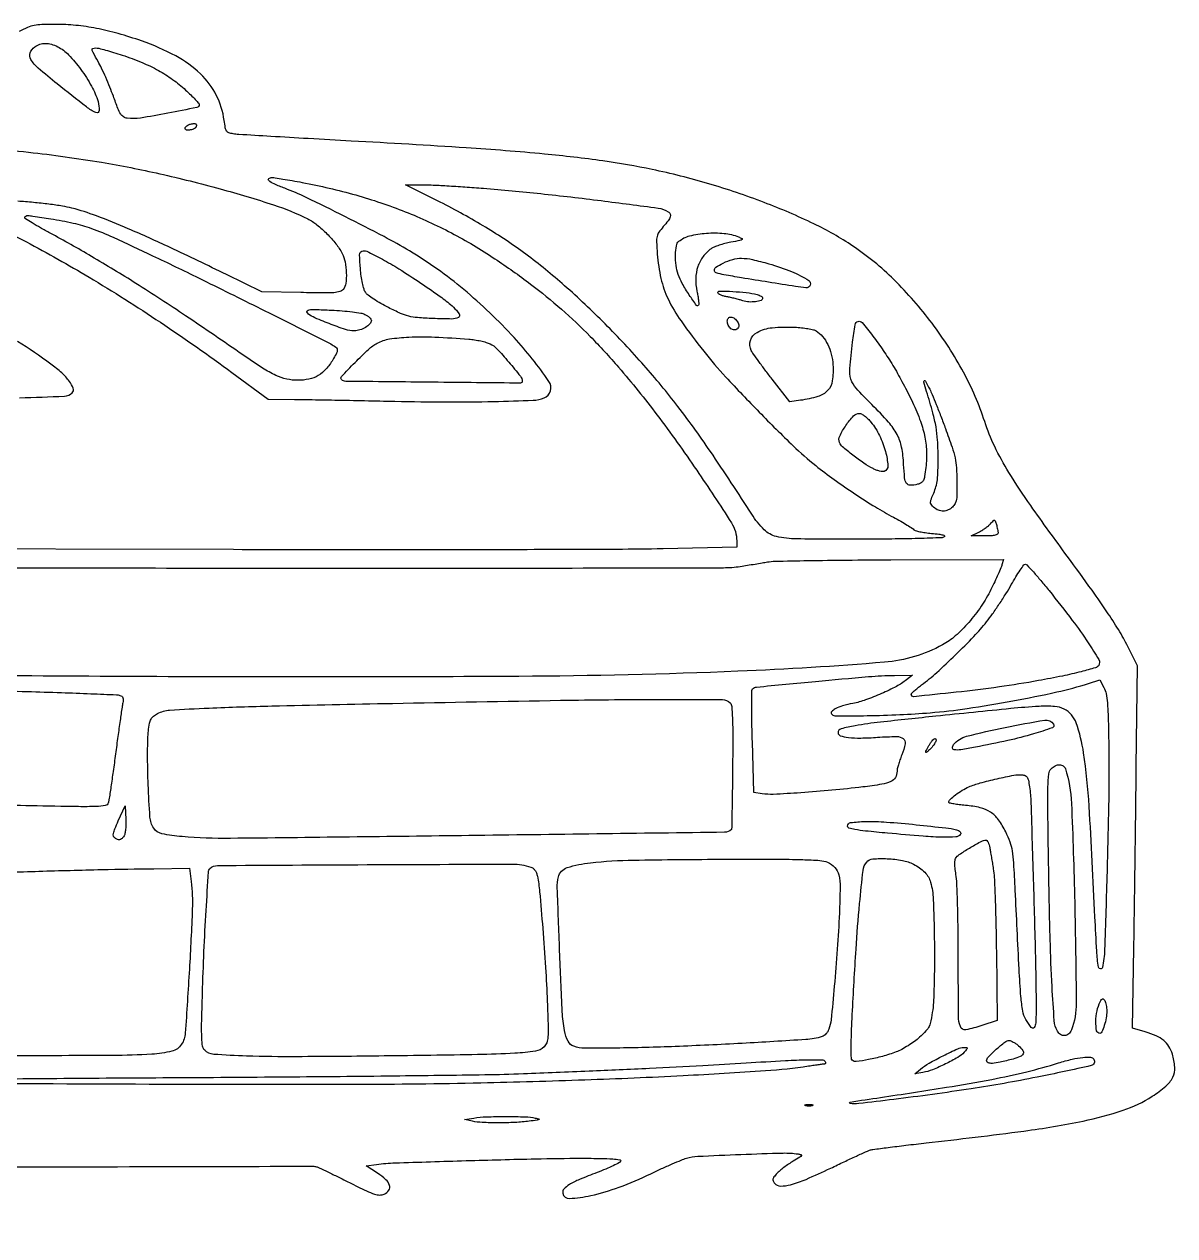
# Model space of a CAD drawing. Extents: x 127 to 1779, y 138 to 801.
# Drawn here: x 1291 to 1779, y 138 to 652 of the extents above; entities that cross this region are included whole.
import ezdxf

# ---------------------------------------------------------------- set-up
doc = ezdxf.new("R2010")
doc.units = 0
doc.header["$MEASUREMENT"] = 0

msp = doc.modelspace()

# ---------------------------------------------------------------- linework, layer by layer
at = {"color": 6}
for points in [[(1164.213369, 166.815854, -0.000214), (1259.704652, 167.216333, -0.000353), (1340.392009, 167.463239, -0.000017), (1413.220069, 167.632264, -0.076631), (1414.713369, 167.405542, -0.033779), (1415.89819, 166.944398, -0.001802), (1419.552659, 165.21364, -0.00282), (1423.883376, 163.11338, -0.00205), (1428.678661, 160.729851, 0.004), (1435.904517, 157.17326, 0.03232), (1439.329112, 155.786441, 0.076467), (1441.554559, 155.41011, 0.111055), (1443.496944, 155.816654, 0.135369), (1445.447493, 157.448369, 0.233695), (1445.748405, 159.495939, 0.13136), (1444.171614, 161.931991, 0.039116), (1440.632099, 164.66162), (1435.764197, 167.842093), (1440.132099, 168.407791, -0.023877), (1448.046426, 169.050656, -0.000872), (1478.192681, 170.00237, -0.001736), (1507.626612, 170.777885, -0.005717), (1527.051086, 171, -0.003194), (1535.515673, 170.945929, -0.014927), (1540.386192, 170.738185, -0.018658), (1543.380362, 170.408126, -0.466343), (1543.762219, 169.786658, -0.193598), (1543.235507, 169.166645, -0.008472), (1540.652726, 167.863848, -0.01332), (1537.457486, 166.42315, -0.009008), (1533.744659, 164.944764, 0.008893), (1526.342312, 161.999244, 0.036368), (1522.031158, 159.813666, 0.067556), (1519.716789, 157.954302, 0.241078), (1519.19715, 156.186869, 0.376288), (1522.067376, 153.941646, 0.04048), (1531.130182, 155.190092, 0.035089), (1543.104358, 158.736748, 0.022137), (1556.523867, 164.448048, -0.004344), (1561.127285, 166.603757, -0.004775), (1565.625045, 168.610807, -0.004464), (1569.499369, 170.254504, -0.023989), (1571.655784, 171.027858, -0.062231), (1576.455025, 171.861914, -0.002333), (1594.747177, 172.65083, -0.00299), (1612.685076, 173.233219, -0.043693), (1619, 172.848454, -0.043077), (1620.284725, 172.541832, -0.494779), (1620.430123, 172.119394, -0.107218), (1619.764708, 171.474499, -0.004519), (1616.939224, 169.7535, 0.015096), (1615.021872, 168.52931, 0.012097), (1613.031976, 167.100832, 0.012279), (1611.254979, 165.689046, 0.030181), (1610.04245, 164.545186, 0.019939), (1608.804278, 163.117175, 0.110631), (1608.361544, 162.210108, 0.169268), (1608.444163, 161.400095, 0.064018), (1609.061736, 160.425613, 0.221135), (1611.579442, 159.231682, 0.067616), (1615.865219, 159.781041, 0.036687), (1622.430384, 162.072814, 0.008968), (1632.863566, 166.821527, -0.001447), (1638.607822, 169.541077, -0.002029), (1643.754342, 171.933975, -0.0012), (1648.104461, 173.922513, -0.027277), (1649.385257, 174.42197, -0.046007), (1650.782418, 174.74223, -0.001168), (1657.212925, 175.589762, -0.002486), (1664.774684, 176.530214, -0.001693), (1673.385257, 177.528104, 0.00453), (1714.862305, 182.573634, 0.018349), (1739.966838, 186.800471, 0.030266), (1756.867498, 191.369082, 0.061219), (1769.280748, 197.316596, 0.033363), (1775.065842, 201.586165, 0.106095), (1777.984461, 205.37092, 0.126955), (1778.812374, 209.608478, 0.057935), (1777.821357, 215.201921, 0.0673), (1776.348174, 218.452699, 0.081693), (1774.137596, 220.95834, 0.068182), (1770.909097, 222.931994, 0.032421), (1766.320012, 224.595348), (1760.955193, 226.154943), (1761.472737, 260.327471, 0.000253), (1761.708893, 276.458981, 0.000124), (1761.994288, 297.01161, 0.000123), (1762.28037, 318.372667, 0.000178), (1762.521465, 337.222691), (1763.052649, 379.945382), (1759.387968, 387.222691, 0.018204), (1755.505285, 394.281026, 0.012437), (1750.610593, 402.016069, 0.008595), (1743.732099, 411.936786, 0.002785), (1733.22451, 426.378357, -0.004573), (1717.707613, 447.865803, -0.01658), (1708.426342, 461.935911, -0.025484), (1702.438257, 472.922836, -0.033709), (1698.205479, 483.5, 0.046245), (1689.206382, 504.451464, 0.036626), (1675.87116, 525.195109, 0.036724), (1659.701729, 543.706462, 0.047375), (1642.224998, 557.976468, 0.035862), (1625.711084, 567.395723, 0.020584), (1604.636702, 576.442853, 0.019485), (1581.12686, 584.374314, 0.019585), (1557.111004, 590.436192, 0.017644), (1536.258191, 594.075773, 0.010797), (1511.45368, 596.964011, 0.007472), (1478.294771, 599.601787, 0.002465), (1429.5, 602.508967, -0.000619), (1411.261939, 603.528014, -0.000935), (1395.388562, 604.464435, -0.000348), (1381.726089, 605.305635, -0.022829), (1379.375954, 605.560059, -0.04642), (1377.556998, 606.01728, -0.162092), (1376.614008, 606.74978, -0.101913), (1376.060835, 608.111523, -0.012796), (1375.560101, 611.271684, 0.085427), (1372.234252, 621.947753, 0.083256), (1365.510393, 631.005727, 0.069226), (1355.042758, 638.603775, 0.038322), (1340.552129, 644.954179, 0.015473), (1330.569481, 648.102236, 0.020838), (1321.350751, 650.288647, 0.022564), (1312.630376, 651.571632, 0.025244), (1304.151356, 652, 0.008148), (1298.242786, 651.903704, 0.040039), (1294.930536, 651.529067, 0.053016), (1292.162074, 650.676938, 0.021418), (1288.594199, 648.965066)], [(1258.040602, 600.793571, -0.010738), (1292.612775, 597.776363, -0.014779), (1323.5, 593.484004, -0.013331), (1348.279221, 588.60786, -0.011704), (1373.870647, 582.22659, -0.011671), (1396.552417, 575.430428, -0.03806), (1411.040146, 569.465986, -0.051681), (1414.933453, 566.97108, -0.028456), (1419.15238, 563.195035, -0.028355), (1422.959276, 558.916617, -0.046803), (1425.596348, 554.864359, -0.073084), (1426.869107, 551.237123, -0.04033), (1427.390358, 546.557975, -0.03957), (1427.174665, 542.139183, -0.141996), (1426.060136, 539.574721, -0.151079), (1424.620103, 538.63368, -0.050931), (1422.12368, 538.186736, -0.021865), (1417.710958, 538.046984, -0.002686), (1408.060136, 538.215258), (1391.5, 538.592986), (1376.5, 545.898775, 0.003411), (1352.622952, 557.327277, 0.008418), (1334.91117, 565.295471, 0.011237), (1321.340146, 570.770218, 0.026925), (1311, 574.049842, 0.023493), (1307.004084, 574.886188, 0.008365), (1301.229383, 575.715375, 0.008049), (1294.658017, 576.439742, 0.007809), (1288, 576.960607, -0.006791)], [(1275.424184, 566.03201, -0.059193), (1291.64487, 559.738147, -0.012402), (1318.231007, 544.755712, -0.012786), (1348.504025, 525.625847, -0.011515), (1378.853312, 504.316696), (1394.206625, 493), (1405.353312, 492.904123, -0.001981), (1411.580369, 492.825893, -0.000415), (1422.478786, 492.636746, -0.000435), (1435.122792, 492.395783, -0.000412), (1448, 492.128537, 0.004577), (1470.031692, 491.854855, 0.006261), (1489.871436, 492.038431, 0.003638), (1506.662835, 492.526356, 0.087253), (1511.25, 493.505949, 0.480745), (1513.357556, 500.566186, 0.033708), (1498.550507, 519.12018, 0.033667), (1477.187312, 539.528613, 0.038536), (1454.176008, 555.894216, 0.014555), (1443.406958, 561.947138, 0.004466), (1426.809667, 570.462116, 0.004003), (1410.296682, 578.583543, 0.022475), (1401.25, 582.452598, -0.01397), (1396.730575, 584.295202, -0.073627), (1394.470416, 585.718704, -0.493617), (1394.516893, 586.558156, -0.150734), (1395.949236, 587, -0.036792), (1397.207686, 586.907273, -0.002952), (1400.498608, 586.399778, -0.003975), (1404.420371, 585.739255, -0.003041), (1408.699236, 584.956692, -0.021917), (1431.416086, 579.618555, -0.025671), (1452.384806, 572.530852, -0.026473), (1471.94448, 563.555107, -0.026494), (1490.44083, 552.564839, -0.014308), (1505.527132, 541.84633, -0.018532), (1518.688397, 531.129141, -0.018847), (1530.841302, 519.621166, -0.015696), (1542.885022, 506.525264, -0.016438), (1559.24138, 486.270071, -0.012173), (1576.017211, 462.874965, -0.006953), (1590.761662, 440.557491, -0.143455), (1593, 432.916535), (1593, 430.230369), (1561.75, 429.542574, -0.00454), (1542.077948, 429.288297, -0.00046), (1495.323437, 429.151585, -0.000576), (1439.609002, 429.104142, -0.000459), (1379.5, 429.177389), (1228.5, 429.5)], [(1086.715951, 421.744598, -0.000123), (1267, 421.506311, 0.000189), (1416.603548, 421.328459, 0.000644), (1514.036985, 421.37508, 0.000179), (1587.397621, 421.531052, 0.037705), (1594.5, 422.085163, 0.001046), (1597.509582, 422.55643, 0.000825), (1600.765625, 423.078783, 0.000834), (1603.788268, 423.573985, 0.002068), (1606, 423.949529, -0.037639), (1609.260031, 424.267032, -0.00108), (1623.224483, 424.541945, -0.002182), (1639.669169, 424.758341, -0.0015), (1658.317388, 424.866387), (1706.134775, 425), (1705.515844, 422.75, -0.033416), (1705.055133, 421.427638, -0.004553), (1703.884247, 418.742205, -0.005223), (1702.432877, 415.583515, -0.004388), (1700.830609, 412.266015, -0.034409), (1696.676177, 405.13474, -0.030265), (1691.415752, 398.311835, -0.031532), (1685.737659, 392.5762, -0.057304), (1680.348536, 388.786214, -0.104451), (1655.690158, 381.420196, -0.010271), (1593.481516, 377.583584, -0.008881), (1500.518409, 375.417864, -0.002345), (1351.856465, 375.292926, -0.000761), (1274.688979, 375.707568, -0.004577)], [(1288.757211, 493.58779, 0.00357), (1307.827372, 494.275915, 0.187706), (1311.12691, 495.72691, 0.294917), (1311.532438, 497.612646, 0.070275), (1309.912098, 500.564127, 0.048549), (1306.65818, 504.131987, 0.025535), (1302, 507.924398, 0.016143), (1287.949688, 517.535902, 0.011277)], [(1275.27712, 369.510595, 0.001125), (1292, 368.990514, -0.001216), (1306.504021, 368.536793, -0.001888), (1319.016192, 368.067609, -0.000549), (1329.892371, 367.606694, -0.061802), (1331.310441, 367.367799, -0.082432), (1332.140726, 366.96176, -0.145642), (1332.605917, 366.365104, -0.109698), (1332.743407, 365.481971, -0.035502), (1332.564245, 364.163429, 0.015237), (1332.242676, 362.350561, 0.000858), (1331.427141, 356.701132, 0.001318), (1330.485615, 349.971988, 0.000965), (1329.474916, 342.5, -0.00152), (1328.464079, 335.08888, -0.002202), (1327.522595, 328.550102, -0.001117), (1326.687132, 323.0087, -0.036748), (1326.385264, 321.691837, -0.285331), (1325.155308, 320.621534, -0.031117), (1321.251322, 320.237723, -0.012897), (1313.754772, 320.162827, -0.000998), (1293.664152, 320.520461, -0.001419), (1257.292035, 321.343852, -0.004314)], [(1271.183961, 291.89525, -0.00178), (1296.935429, 292.765597, -0.001804), (1323.617532, 293.475929, -0.003174), (1345.678044, 293.84348), (1360.856087, 294), (1361.557067, 288.389545, -0.040865), (1362.053979, 276.73536, -0.004982), (1360.799116, 251.165577, -0.002307), (1359.07605, 224.115763, -0.127974), (1357.47835, 219.339242, -0.190588), (1353.369821, 216.426037, -0.044664), (1344.870221, 215.134014, -0.014486), (1328.184385, 214.589617, -0.000911), (1279, 214.5, -0.001052)], [(1266.221151, 204.52848, -0.001161), (1304.613446, 204.914684, -0.000604), (1352.5, 205.227325, 0.000656), (1401.8855, 205.554846, 0.00082), (1447.7125, 205.994082, 0.000659), (1486.176205, 206.476592, 0.006377), (1502.5, 206.911174, 0.000965), (1530.350276, 208.062066, 0.001235), (1555.99605, 209.234928, 0.001367), (1578.584575, 210.385791, 0.0025), (1597, 211.466875, -0.001994), (1613.68629, 212.463369, -0.009937), (1623.064165, 212.799112, -0.009576), (1629.138059, 212.779444, -0.253966), (1630.5, 212, -0.059641), (1630.678029, 211.616314, -0.126321), (1630.698838, 211.291531, -0.189022), (1630.564641, 211.077943, -0.15801), (1630.309017, 210.992446, 0.030423), (1629.757837, 210.953709, 0.001543), (1627.975149, 210.71325, 0.002464), (1625.857317, 210.410282, 0.001782), (1623.5, 210.052599, -0.021982), (1605.243279, 208.032656, -0.003722), (1570.229823, 205.971758, -0.004016), (1528.623303, 204.168396, -0.003373), (1484.5, 202.908899, -0.005054), (1431.075349, 202.284735, -0.001259), (1343.705055, 202.367153, -0.000432), (1250.791351, 202.769086, -0.029141)]]:
    msp.add_lwpolyline(points, format="xyb", dxfattribs=at)
for points in [[(1304.935158, 642.533531, -0.083219), (1309.568462, 639.059975, -0.031935), (1314.755971, 632.870909, -0.032001), (1319.309627, 625.7628, -0.053981), (1322.049963, 619.243553, -0.080883), (1322.542218, 615.43837, -0.529055), (1321.192082, 614.582865, -0.063168), (1317.179847, 616.958665, -0.002957), (1304.775143, 626.719934, -0.010182), (1296.722184, 633.406771, -0.078034), (1293.559679, 637.148494, -0.226466), (1293.281849, 639.902823, -0.154947), (1295.222506, 642.443296, -0.072819), (1297.401224, 643.538064, -0.077897), (1299.752031, 643.928951, -0.071726), (1302.268545, 643.58992, -0.050073)], [(1332.302428, 638.952079, -0.017574), (1340.721317, 635.798336, -0.027396), (1347.699381, 632.441762, -0.030353), (1353.715324, 628.638031, -0.030572), (1359.211286, 624.142287, -0.006328), (1361.429694, 622.0363, -0.009597), (1363.299565, 620.144389, -0.004822), (1364.823169, 618.511217, -0.187414), (1365, 618.056022, -0.355392), (1363.93379, 616.745434, -0.003752), (1351.634248, 614.285315, -0.009171), (1340.014705, 612.271991, -0.068442), (1334.42896, 612.179514, -0.113687), (1332.865336, 612.744123, -0.109277), (1331.679763, 613.942124, -0.048149), (1330.48757, 616.310961, -0.006599), (1328.55305, 621.5, 0.010002), (1327.081469, 625.366658, 0.007603), (1325.320351, 629.545313, 0.007695), (1323.548085, 633.415171, 0.017786), (1322.070739, 636.25, -0.003882), (1319.978356, 640.006329, -0.079551), (1319.544948, 641.224995, -0.363864), (1319.866874, 641.793801, -0.089698), (1321.007037, 642, -0.058996), (1322.338189, 641.842387, -0.006963), (1325.231714, 641.104673, -0.008253), (1328.658021, 640.119179, -0.006677)], [(1363.755005, 608.75, -0.199195), (1362.935398, 607.799114, -0.069743), (1361.192134, 607.208021, -0.084738), (1359.575312, 607.177985, -0.370791), (1359, 607.847116, -0.184517), (1359.282269, 608.585959, -0.086467), (1360.097926, 609.230089, -0.065886), (1361.330421, 609.700128, -0.043433), (1362.833333, 609.921053, -0.098832), (1363.310118, 609.854893, -0.143242), (1363.654075, 609.609622, -0.145145), (1363.808847, 609.220446, -0.102452)], [(1485.509946, 582.469604, -0.00619), (1509.857247, 580.203789, -0.005271), (1535.484454, 577.225005, -0.001956), (1559.647906, 574.061787, -0.10526), (1563.986447, 572.508376, -0.164623), (1564.766196, 571.565347, -0.173897), (1564.790459, 570.366372, -0.081204), (1563.909252, 568.69892, -0.01808), (1561.864791, 566.193224, 0.027199), (1559.983611, 563.799874, 0.099432), (1559.211831, 562.041261, 0.064908), (1559.015807, 559.759633, 0.007312), (1559.320546, 554.561209, 0.037829), (1560.873066, 544.204712, 0.055258), (1563.901178, 535.501331, 0.042604), (1569.373253, 526.170182, 0.013715), (1579, 513.320195, 0.0193), (1588.38, 502.384862, 0.006892), (1602.566951, 487.499095, 0.006615), (1616.942948, 473.208593, 0.024896), (1626.5, 464.836498, 0.011796), (1634.284695, 458.967164, 0.008951), (1643.08168, 452.890055, 0.009082), (1651.845213, 447.291781, 0.014797), (1659.5, 442.901645, -0.005611), (1662.612764, 441.191635, -0.007922), (1665.343743, 439.593668, -0.004959), (1667.592985, 438.198591, -0.102999), (1668.15955, 437.648813, 0.180792), (1668.737576, 437.237971, 0.013734), (1670.63474, 436.788294, 0.017514), (1672.99111, 436.383224, 0.012392), (1675.65955, 436.087334, -0.008533), (1678.728895, 435.770946, -0.038191), (1680.50094, 435.418873, -0.149101), (1681.130185, 435.016881, -0.454185), (1681.065309, 434.576838, -0.1357), (1679.845591, 434.196848, -0.001215), (1670.147932, 433.907504, -0.004018), (1658.863281, 433.688974, -0.002467), (1645.565309, 433.603954, -0.002988), (1618.447, 433.726453, -0.053761), (1609.823965, 434.747963, -0.141765), (1604.620132, 437.638217, -0.053715), (1599.376455, 444.191623, 0.007454), (1581.825908, 470.839124, 0.015268), (1567.133301, 491.081586, 0.017576), (1552.68045, 508.467457, 0.014367), (1536.064823, 526.039938, 0.016039), (1518.898951, 542.114274, 0.022469), (1502.507966, 555.249302, 0.023112), (1485.378658, 566.580452, 0.018576), (1466, 577.193693), (1452.5, 583.948119), (1459.509946, 583.97406, -0.012602), (1463.388212, 583.890658, -0.002774), (1470.039049, 583.542826, -0.002884), (1477.725518, 583.053559, -0.00277)], [(1302, 569.535913, -0.017771), (1311.530187, 567.730353, -0.031229), (1319.224011, 565.474458, -0.020385), (1328.506062, 561.676201, -0.003784), (1345.216542, 553.87552, -0.003266), (1364.726091, 544.430933, -0.001328), (1391.161573, 531.332344, -0.000406), (1418.617678, 517.609252, -0.030538), (1422.901921, 515.125609, -0.154494), (1423.46761, 514.422922, -0.149983), (1423.534561, 513.513593, -0.065348), (1423.023139, 512.133008, -0.011204), (1421.660769, 509.684119, -0.050899), (1418.764444, 505.726721, -0.077404), (1415.465214, 503.043526, -0.078463), (1411.540939, 501.51386, -0.05382), (1406.780905, 501, -0.056737), (1402.089216, 501.534108, -0.051769), (1397.482258, 503.112894, -0.034072), (1391.854829, 506.199734, -0.009552), (1383.510888, 511.773658, 0.004292), (1359.210567, 528.379117, 0.006868), (1338.149992, 542.091439, 0.007911), (1319.29692, 553.587776, 0.010457), (1301.75, 563.42237, -0.006249), (1297.629393, 565.686506, -0.009854), (1294.157813, 567.742255, -0.004302), (1291.285296, 569.555005, -0.25514), (1291, 570.077706, -0.276027), (1291.363356, 570.685748, -0.136521), (1292.272562, 570.891117, -0.024599), (1294.413283, 570.679781, -0.001027)], [(1593.761157, 561.832977, -0.028665), (1595.241933, 561.132119, -0.5595), (1595.26316, 560.717909, -0.100556), (1594.383016, 560.344397, -0.003049), (1590.469117, 559.572149, 0.016732), (1587.990732, 559.012283, 0.016255), (1585.531017, 558.283255, 0.016397), (1583.413206, 557.501935, 0.056255), (1582.127464, 556.801833, 0.080505), (1578.705148, 553.47217, 0.079573), (1576.492979, 549.219306, 0.074448), (1575.626508, 544.237729, 0.058781), (1576.139789, 538.78379, -0.011147), (1576.505752, 536.870272, -0.013914), (1576.75614, 535.078595, -0.012163), (1576.886536, 533.578415, -0.096328), (1576.79681, 532.890429, -0.608468), (1575.973872, 532.761168, -0.011976), (1572.883089, 537.189059, -0.018114), (1569.888695, 542.081545, -0.045263), (1568.172195, 545.899223, -0.050859), (1567.262459, 549.776894, -0.037479), (1567.024714, 554.184536, -0.036013), (1567.389716, 558.096645, -0.180174), (1568.468309, 559.973699, -0.112668), (1573.029408, 562.281037, -0.042668), (1580.121757, 563.415862, -0.042417), (1587.656465, 563.329926, -0.072266)], [(1442.666947, 552.37738, -0.018818), (1449.70841, 548.297729, -0.007622), (1459.000923, 542.23619, -0.007032), (1467.864733, 536.076647, -0.03081), (1472.809992, 532.053297, -0.055612), (1475.272935, 529.217349, -0.442641), (1474.922347, 527.716127, -0.129453), (1472.166163, 527.010993, -0.009051), (1464.115033, 527.213203, -0.008732), (1457.575752, 527.610471, -0.04063), (1453.846655, 528.209806, -0.044853), (1450.434097, 529.379521, -0.012159), (1445.273473, 531.835452, -0.0137), (1442.012416, 533.599636, -0.015936), (1439.016671, 535.457688, -0.015043), (1436.596973, 537.174611, -0.086102), (1435.525866, 538.32018, -0.07519), (1434.896311, 539.693105, -0.016539), (1434.260921, 542.215472, -0.016851), (1433.715897, 545.21068, -0.015493), (1433.355656, 548.320822, -0.016053), (1433.044031, 554.282049, -0.303882), (1434.003614, 555.779452, -0.218847), (1436.036736, 555.738713, -0.009138)], [(1606.629023, 550.434572, -0.025026), (1616.292113, 547.101992, -0.04845), (1623.538719, 543.338818, -0.352201), (1624.199413, 541.329876, -0.344319), (1622.372231, 540.214512, -0.010088), (1617.951811, 540.816412, -0.000838), (1606.509987, 542.629807, -0.001188), (1595.057873, 544.492415, -0.004001), (1587.580525, 545.788346, -0.0327), (1584.348362, 546.596422, -0.306772), (1583.508496, 547.667224, -0.272183), (1584.153131, 548.962823, -0.028043), (1587.234793, 550.733587, -0.048129), (1591.298605, 552.306463, -0.072255), (1595.063481, 552.794245, -0.052226), (1599.631195, 552.244518, -0.014483)], [(1601.664726, 537.3693, -0.033051), (1602.55883, 537.080939, -0.045097), (1603.314013, 536.699047, -0.053017), (1603.840975, 536.28646, -0.202866), (1604, 535.910644, -0.314049), (1603.317601, 534.931346, -0.054393), (1601.00328, 534.352878, -0.050345), (1598.15499, 534.251297, -0.065628), (1595.599033, 534.758846, 0.013946), (1594.143485, 535.207831, 0.007294), (1592.308779, 535.689477, 0.007248), (1590.411489, 536.129, 0.011017), (1588.75, 536.450457, -0.026793), (1587.313557, 536.775681, -0.039487), (1586.101562, 537.225198, -0.045334), (1585.241092, 537.723257, -0.243522), (1585, 538.188913, -0.419179), (1585.701602, 538.878741, -0.008055), (1591.313315, 538.693302, -0.01707), (1597.075015, 538.212361, -0.032133)], [(1435.25, 528.988122, -0.035324), (1436.302475, 528.392582, -0.042593), (1437.192188, 527.686716, -0.047784), (1437.811894, 526.979414, -0.157275), (1438, 526.396189, -0.195226), (1437.410239, 524.943303, -0.063784), (1435.56553, 523.475222, -0.059022), (1433.143375, 522.37347, -0.0774), (1430.745234, 522, -0.079135), (1426.996492, 522.597052, -0.013075), (1420.077757, 525.060279, -0.011108), (1413.251875, 527.869237, -0.116894), (1410.857039, 529.672258, -0.322247), (1410.802838, 530.453765, -0.230878), (1411.570431, 530.937958, -0.035116), (1414.134322, 531.037352, -0.002713), (1421.015677, 530.783441, -0.009402), (1425.630638, 530.501068, -0.011388), (1429.944691, 530.056502, -0.010294), (1433.538335, 529.527884, -0.06953)], [(1593.37034, 525.777524, -0.045647), (1593.815377, 524.903075, -0.103888), (1593.941972, 524.176506, -0.118351), (1593.760533, 523.521264, -0.070028), (1593.269905, 522.869905, -0.211683), (1591.994651, 522.377932, -0.154393), (1590.552156, 522.913298, -0.118909), (1589.40856, 524.349839, -0.109342), (1589, 526.195769, -0.189568), (1589.473504, 527.399793, -0.233307), (1590.588852, 527.823442, -0.145173), (1592.075731, 527.223101, -0.08438)], [(1650.727358, 519.800927, -0.013213), (1655.19208, 513.624233, -0.014122), (1659.222215, 507.353515, -0.01329), (1663.09495, 500.532802, -0.009413), (1667.090067, 492.68723, -0.021514), (1670.604815, 484.581671, -0.038763), (1672.66527, 477.642614, -0.043563), (1673.486708, 471.056676, -0.037309), (1673.224121, 464.070458, -0.009506), (1672.713505, 460.199845, -0.077565), (1672.179294, 458.502964, -0.148635), (1671.28367, 457.551025, -0.065073), (1669.665386, 456.884312, -0.06213), (1666.67135, 456.472356, -0.249316), (1665.082257, 457.291668, -0.127256), (1664.239811, 459.578683, -0.013338), (1663.819403, 465.318694, 0.035238), (1662.961154, 472.628005, 0.075446), (1661.082473, 477.974003, 0.059906), (1657.409481, 483.249286, 0.015824), (1650.321202, 490.71412, -0.013149), (1643.622996, 497.693024, -0.110491), (1641.473122, 501.461035, -0.096731), (1640.995189, 505.972733, -0.00896), (1642.17947, 517.183972, -0.009909), (1643.248151, 524.607302, -0.285095), (1644.463607, 525.998018, -0.301857), (1646.189495, 525.484441, -0.010735)], [(1479.335363, 518.480436, -0.018786), (1481.807296, 518.188563, -0.015611), (1484.409355, 517.698065, -0.015896), (1486.766077, 517.097986, -0.04051), (1488.41419, 516.473695, -0.094122), (1491.21344, 514.429476, -0.011544), (1496.287953, 508.750673, -0.008516), (1501.228059, 502.754635, -0.169627), (1502, 500.5447, -0.416916), (1501.268593, 499.820005, -0.000193), (1464.055052, 500.177437, -0.000275), (1427.123853, 500.56678, -0.196031), (1425.35618, 501.310487, -0.404377), (1425.334698, 502.585229, -0.005826), (1431.078521, 508.588097, -0.013041), (1436.798593, 514.131509, -0.062025), (1440.5, 516.772543, -0.085516), (1445.736143, 518.538225, -0.027675), (1453.903592, 519.351802, -0.021473), (1464.874491, 519.362878, -0.009509)], [(1626.692257, 521.960116, -0.078949), (1629.431431, 519.577867, -0.059716), (1631.612455, 516.235195, -0.05431), (1633.108237, 512.141435, -0.044581), (1633.816697, 507.537779, -0.051868), (1633.547051, 500.809301, -0.151158), (1631.573125, 496.65682, -0.136177), (1627.443644, 494.088972, -0.039003), (1620, 492.520601), (1615.5, 491.93368), (1608, 501.522751, -0.003797), (1605.032722, 505.376488, -0.004646), (1602.320071, 509.025361, -0.003901), (1600.093898, 512.129289, -0.032844), (1599.195986, 513.598046, -0.200647), (1598.81646, 517.948607, -0.194207), (1601.640174, 521.351429, -0.099762), (1608.086741, 523.314788, -0.036881), (1617.624944, 523.534596, -0.014192), (1620.495134, 523.30718, -0.016121), (1623.227507, 522.922994, -0.01545), (1625.513741, 522.452818, -0.081309)], [(1674.867886, 497.25, -0.019314), (1675.885927, 495.042769, -0.003342), (1677.621318, 490.782812, -0.003631), (1679.589368, 485.752066, -0.003242), (1681.561201, 480.5, -0.006125), (1684.330529, 472.681749, -0.028466), (1685.612872, 468.070862, -0.036661), (1686.204897, 463.901502, -0.014879), (1686.422991, 458.165875, -0.005697), (1686.405205, 452.5071, -0.046979), (1686.126904, 449.950426, -0.099972), (1685.440961, 448.335211, -0.072173), (1684.110625, 446.892724, -0.085033), (1682.168493, 445.801093, -0.106862), (1680.126447, 445.535169, -0.100836), (1678.067407, 446.137106, -0.068646), (1676.078729, 447.564309, -0.091592), (1675.42148, 448.468471, -0.134445), (1675.247836, 449.430362, -0.071295), (1675.563504, 450.772277, -0.012284), (1676.578729, 453.187283, 0.040319), (1677.535492, 455.87555, 0.035126), (1678.103131, 458.809569, 0.02419), (1678.383008, 462.662401, 0.007477), (1678.436477, 468.480298, 0.013542), (1678.200394, 475.665234, 0.028523), (1677.549383, 481.206039, 0.02397), (1676.195704, 487.205458, 0.007083), (1673.555544, 496.25, -0.004266), (1672.381485, 500.189412, -0.309549), (1672.583028, 500.79907, -0.462025), (1673.072491, 500.692449, -0.00498)], [(1649.947499, 483.25, -0.05973), (1653.567176, 477.607526, -0.046735), (1656.11646, 470.786418, -0.049181), (1657.120555, 464.792443, -0.329194), (1655.590257, 462.396261, -0.11959), (1654.827722, 462.297842, -0.031936), (1653.613426, 462.510715, -0.030477), (1652.222487, 462.938436, -0.027305), (1650.840257, 463.54555, -0.032725), (1646.943782, 465.848938, -0.015416), (1642.217826, 469.295714, -0.010837), (1637.852871, 472.844601, -0.125674), (1636.589278, 474.627941, -0.206841), (1636.702865, 477.362, -0.037551), (1639.303727, 481.857291, -0.037519), (1642.54632, 485.911818, -0.208236), (1645.045885, 487, -0.131964), (1645.943811, 486.758813, -0.032072), (1647.231743, 485.898438, -0.030672), (1648.630552, 484.685398, -0.026351)], [(1703.90032, 436.25, -0.291364), (1703.602146, 435.687539, -0.075754), (1702.600203, 435.304567, -0.04179), (1700.880489, 435.079137, -0.012693), (1698.25, 435.02277), (1692.5, 435.04554), (1695.675313, 436.611501, 0.023595), (1697.023969, 437.357666, 0.017178), (1698.451351, 438.306943, 0.017424), (1699.745489, 439.303223, 0.036093), (1700.666706, 440.184208, -0.009193), (1701.892505, 441.489637, -0.237964), (1702.33696, 441.642481, -0.285053), (1702.673826, 441.363664, -0.012539), (1703.141713, 439.845477, -0.008684), (1703.401287, 438.855817, -0.007801), (1703.636361, 437.821796, -0.007844), (1703.818224, 436.887516, -0.024252)], [(1725.522225, 411.789798, -0.006301), (1735.363386, 399.179029, -0.015955), (1742.101622, 389.70352, -0.013377), (1746.590273, 382.535922, -0.278458), (1746.56495, 380.105091, -0.186416), (1745.175622, 379.051937, -0.007806), (1739.075494, 377.400337, -0.011467), (1731.148835, 375.578908, -0.005655), (1721, 373.610023, -0.010412), (1704.410331, 370.941536, -0.007893), (1686.115384, 368.682127, -0.001861), (1668.083908, 366.811555, -0.457142), (1667.030921, 367.808182, -0.191112), (1667.211127, 368.209195, -0.008709), (1668.329287, 369.257935, -0.013489), (1669.74013, 370.468095, -0.009155), (1671.407469, 371.772022, 0.021812), (1677.827036, 377.059554, 0.009621), (1685.860335, 384.571317, 0.00961), (1693.583813, 392.371222, 0.0223), (1698.991086, 398.57805, 0.013589), (1701.498803, 401.91199, 0.007438), (1704.398205, 406.124308, 0.007408), (1707.217824, 410.492965, 0.011713), (1709.490222, 414.32805, -0.008961), (1711.434829, 417.651505, -0.013721), (1713.249141, 420.452615, -0.00815), (1714.843393, 422.692812, -0.238364), (1715.45115, 423, -0.208974), (1716.127059, 422.704605, -0.003709), (1718.860514, 419.707003, -0.008612), (1722.002212, 416.086419, -0.005553)], [(1665, 373.956566, -0.047125), (1660.762196, 371.178227, -0.01787), (1654.386696, 368.095436, -0.018081), (1647.679414, 365.428151, -0.037906), (1642.268059, 363.950517, 0.021309), (1637.915808, 362.915841, 0.050349), (1634.818988, 361.691031, 0.100823), (1633.283075, 360.453552, 0.387217), (1633.33612, 359.331761, 0.20074), (1635.080194, 358.617999, 0.002131), (1648.38529, 358.777959, 0.007205), (1662.195748, 359.201995, 0.008794), (1675.097709, 360.011901, 0.016744), (1690.76638, 361.80217, 0.008818), (1710.093265, 365.018095, 0.008722), (1728.81877, 368.813244, 0.02201), (1742.249182, 372.406439), (1746.998363, 373.903845), (1748.739433, 370.701923, -0.076274), (1749.671144, 368.115698, -0.026828), (1750.222727, 364.198445, -0.014661), (1750.577593, 357.971394, -0.002718), (1750.831955, 346.5, -0.008525), (1750.825154, 324.874655, -0.002714), (1750.091233, 292.677259, -0.001167), (1749.074177, 259.397966, -0.04475), (1748.164678, 252, -0.35564), (1747.286989, 251.296538, -0.369323), (1746.455807, 252.018655, -0.022304), (1745.74089, 258.912919, -0.003043), (1744.978591, 273.380639, 0.003081), (1742.499191, 320.369715, 0.022076), (1740.161727, 342.978154, 0.047475), (1737.033882, 355.647302, 0.191444), (1731.908848, 361.547137, 0.104261), (1727.85821, 362.66591, 0.029343), (1721.266157, 362.685932, 0.011026), (1709.267844, 361.751984, 0.000873), (1677.5, 358.517102, 0.001781), (1653.99647, 355.997653, 0.014348), (1643.237785, 354.492014, 0.025363), (1637.278661, 353.169123, 0.337402), (1636, 351.489971, 0.330963), (1636.936729, 350.229827, 0.044792), (1640.366436, 349.524558, 0.032604), (1645.590789, 349.273072, 0.012921), (1652.773785, 349.58159, -0.013017), (1660.801333, 349.924844, -0.163573), (1663.654627, 349.018488, -0.295575), (1664.475114, 346.865911, -0.041234), (1663.029535, 342.07493, 0.010645), (1662.252571, 339.973707, 0.011909), (1661.596176, 337.917988, 0.011264), (1661.119773, 336.146592, 0.060122), (1661, 335.154109, -0.133477), (1660.292127, 332.549689, -0.153836), (1658.388723, 330.82996, -0.06711), (1654.50655, 329.648395, -0.010305), (1646.499847, 328.51337, -0.006732), (1633.41217, 327.110958, -0.006544), (1620.167349, 326.046504, -0.004852), (1608.518357, 325.377084, -0.052191), (1603.806209, 325.644022), (1600.310583, 326.211284), (1599.639912, 347.790263, -0.003416), (1599.438058, 356.116669, -0.005412), (1599.391081, 363.252606, -0.001591), (1599.436885, 369.42329, -0.197692), (1599.734621, 370.12563, -0.172362), (1601.375097, 370.894173, -0.000464), (1626.378776, 373.297493, -0.002606), (1648.912522, 375.323868, -0.017997), (1660, 375.861838), (1667.5, 375.955528)], [(1590.201789, 364.191784, -0.177172), (1590.881827, 362.712335, -0.010582), (1591.176157, 357.728348, -0.009826), (1591.315696, 350.050009, -0.002122), (1591.239648, 336.764766, -0.000852), (1591.122585, 326.734689, -0.001402), (1590.985378, 318.254606, -0.000108), (1590.839316, 310.647895, -0.206735), (1590.739648, 310.428925, -0.182695), (1587.838786, 309.288665, -0.000078), (1479.344107, 307.882228, -0.000506), (1378.215556, 306.689407, -0.023783), (1357.69619, 307.444316, -0.029577), (1349.143771, 308.679784, -0.200338), (1345.685065, 311.036088, -0.126506), (1344.092319, 315.753117, -0.009304), (1343.330567, 329.5, -0.004934), (1343.144214, 336.43101, -0.005304), (1343.100871, 343.198933, -0.005033), (1343.18378, 349.008141, -0.025028), (1343.426281, 352.262326, -0.014757), (1343.940298, 355.575022, -0.074715), (1344.549071, 357.337364, -0.106899), (1345.542885, 358.52993, -0.046487), (1347.288421, 359.649148, -0.103126), (1352.425533, 361.08043, -0.00571), (1369.152248, 361.997647, -0.005081), (1395.823035, 362.883416, -0.00085), (1447, 363.975483, -0.000778), (1518.304626, 365.264786, -0.003753), (1558.853513, 365.630441, -0.001706), (1586.900147, 365.577105, -0.198529)], [(1727.434498, 355.105985, -0.480339), (1726.892508, 353.583571, -0.011921), (1718.847332, 351.012258, -0.01629), (1708.052836, 348.22226, -0.008199), (1694.272846, 345.372156, -0.008238), (1688.08362, 344.302851, -0.068542), (1685.24416, 344.252489, -0.370377), (1684.500166, 345.063644, -0.183401), (1684.986516, 346.483753, -0.156897), (1690.507781, 349.997956, -0.013791), (1706.853821, 353.790439, -0.010435), (1723.649472, 356.83858, -0.302742)], [(1677.08978, 347.167756, -0.031794), (1676.5911, 346.363376, -0.018206), (1675.895185, 345.457267, -0.018134), (1675.126035, 344.593661, -0.028617), (1674.400067, 343.917756, -0.01139), (1673.364997, 343.098213, -0.613774), (1673.188029, 343.184583, -0.121385), (1673.292113, 343.63766, -0.002437), (1674.371151, 345.75, -0.022833), (1675.088384, 346.99457, -0.030731), (1675.854341, 348.045313, -0.031461), (1676.568118, 348.805004, -0.190673), (1677.060864, 349, -0.181638), (1677.418414, 348.865679, -0.212175), (1677.569751, 348.53909, -0.099112), (1677.466565, 347.977773, -0.028013)], [(1732.428661, 336.224771, -0.066555), (1735.011614, 321.566257, -0.004629), (1736.364557, 279.623128, -0.003689), (1737.031535, 236.893177, -0.093156), (1734.975753, 225.436226, -0.12213), (1733.820688, 223.770761, -0.161138), (1732.131384, 223.052879, -0.164577), (1730.3742, 223.49021, -0.128003), (1729.02907, 224.945683, -0.103805), (1727.725129, 229.404157, -0.005867), (1726.772898, 243.827234, -0.007029), (1725.970182, 263.816985, -0.002472), (1725.3635, 292.520166, -0.000836), (1724.991379, 318.153804, -0.009207), (1725.048632, 328.431234, -0.018229), (1725.392151, 334.108127, -0.173847), (1726.413023, 336.270166, -0.082144), (1728.148779, 337.513214, -0.116803), (1729.991271, 337.934926, -0.149523), (1731.514679, 337.456338, -0.167086)], [(1717.208447, 328.5, -0.027947), (1717.782863, 321.969688, -0.00051), (1718.855794, 287.186094, -0.001316), (1719.748494, 254.356722, -0.005929), (1719.992162, 235.166667, -0.009134), (1719.875123, 228.451304, -0.165413), (1719.122391, 226.472831, -0.482506), (1717.905996, 226.496822, -0.030852), (1715.629095, 229.895376, -0.090182), (1714.342954, 233.432857, -0.021855), (1713.563205, 239.631464, -0.007829), (1712.797303, 251.258674, -0.000518), (1711.152156, 284.749906, 0.002972), (1710.529955, 296.2629, 0.025643), (1709.959171, 301.374188, 0.048094), (1708.978704, 305.080736, 0.025694), (1707.104969, 309.438342, 0.041546), (1703.987135, 314.633644, 0.09121), (1700.65648, 317.833187, 0.088192), (1696.330228, 319.700551, 0.036994), (1690.043761, 320.699551, -0.008997), (1687.34326, 320.974965, -0.01473), (1685.069105, 321.316548, -0.008402), (1683.235236, 321.679423, -0.353355), (1683, 321.970723, -0.204326), (1683.532491, 323.219361, -0.02593), (1685.795637, 325.175404, -0.029885), (1688.60893, 327.104789, -0.036418), (1691.457454, 328.54667, -0.031963), (1696.27352, 330.20639, -0.010929), (1703.441304, 332.006989, -0.00902), (1710.532928, 333.490498, -0.065842), (1713.992695, 333.686824, -0.076246), (1715.358859, 333.371258, -0.16051), (1716.183859, 332.679879, -0.089138), (1716.718062, 331.331379, -0.013941)], [(1332.929977, 307.415627, -0.03871), (1331.987918, 306.444304, -0.147633), (1331.229271, 306.096224, -0.141724), (1330.3862, 306.218952, -0.034668), (1329.139002, 306.89293, -0.20163), (1328.609016, 307.654262, -0.104032), (1328.605614, 308.835339, -0.045947), (1329.188158, 310.743754, -0.008475), (1330.639002, 314.127618), (1333.5, 320.5), (1333.802421, 314.665627, -0.017636), (1333.842772, 312.2234, -0.025259), (1333.692937, 310.063315, -0.027239), (1333.390079, 308.342636, -0.116532)], [(1669.143191, 312.50436, -0.001999), (1681.676688, 311.147986, -0.0271), (1686.214714, 310.38774, -0.144665), (1687.799445, 309.506479, -0.384609), (1687.848931, 308.317973, -0.205649), (1685.884478, 307.314085, -0.021436), (1680.590284, 307.187414, -0.015159), (1672.103696, 307.605808, -0.003031), (1657, 308.902456, -0.002631), (1647.619151, 309.814929, -0.01873), (1643.098069, 310.450588, -0.036383), (1640.621533, 311.082617, -0.322586), (1640, 311.945728, -0.379853), (1641.306626, 313.417476, -0.024894), (1647.46233, 313.842553, -0.022432), (1656.483904, 313.610733, -0.008314)], [(1700.341899, 302.75, -0.000543), (1700.622155, 301.11497, -0.000195), (1701.017985, 298.78502, -0.000193), (1701.449938, 296.230427, -0.000229), (1701.856089, 293.816026, -0.029617), (1702.24673, 290.178583, -0.002781), (1702.626322, 281.190137, -0.003559), (1702.943304, 270.458184, -0.002791), (1703.139232, 258.816026), (1703.468897, 229.5), (1696.984449, 227.285404, -0.037272), (1690.223863, 225.526008, -0.367231), (1687.864586, 226.888761, -0.08435), (1687.074267, 231.363534, -0.00158), (1686.994208, 255.25, 0.002948), (1686.921062, 267.267486, 0.003749), (1686.705047, 278.354872, 0.002944), (1686.399687, 287.642091, 0.0309), (1686.017963, 291.42616, -0.012791), (1685.636745, 294.196766, -0.031581), (1685.538323, 296.245123, -0.0436), (1685.690533, 297.728194, -0.126495), (1686.127318, 298.653409, -0.077797), (1687.899622, 300.216612, -0.009485), (1692.335055, 302.927098, -0.007531), (1696.928016, 305.523469, -0.120607), (1698.640594, 305.977939, -0.223943), (1699.117905, 305.764053, -0.05602), (1699.610847, 305.038832, -0.046317), (1700.043799, 303.992973, -0.03228)], [(1668.015232, 295.75, -0.078109), (1672.775022, 292.315676, -0.130606), (1675.255848, 288.0828, -0.057895), (1676.374218, 280.912309, -0.006112), (1676.829569, 263.948945, -0.004499), (1676.881125, 254.769031, -0.004878), (1676.763742, 245.834135, -0.004602), (1676.518028, 238.181092, -0.023585), (1676.142677, 233.948945, -0.012486), (1675.401994, 229.3764, -0.065984), (1674.611394, 226.969249, -0.076042), (1673.267877, 225.00926, -0.019655), (1670.533474, 222.310762, -0.027681), (1668.38814, 220.561191, -0.017836), (1665.727042, 218.76739, -0.017931), (1662.990004, 217.194469, -0.031939), (1660.620533, 216.130982, -0.020955), (1654.824574, 214.235189, -0.02108), (1648.901737, 212.83551, -0.014917), (1643.699776, 211.995624, -0.232994), (1642.040529, 212.559471, -0.193157), (1641.630862, 213.518295, -0.005438), (1641.579228, 218.090135, -0.009071), (1641.684898, 224.051557, -0.003887), (1642.032393, 232.009534, -0.002807), (1643.611406, 259.66956, -0.007869), (1645.130687, 279.01477, -0.005694), (1646.626679, 293.142396, -0.144963), (1648.135006, 296.662672, -0.204434), (1650.730816, 297.996844, -0.02934), (1656.834255, 298.074896, -0.033617), (1663.285094, 297.342283, -0.072335)], [(1505.642715, 294.527847, -0.088362), (1506.58627, 294.019548, -0.06927), (1507.390294, 293.177124, -0.061098), (1508.014275, 292.039577, -0.045046), (1508.424993, 290.661424, -0.027326), (1509.383962, 284.092873, -0.002853), (1510.700661, 268.571028, -0.003875), (1511.889007, 251.902035, -0.006102), (1512.623523, 237.572896, -0.002179), (1512.999967, 226.71387, -0.025179), (1512.914503, 222.452843, -0.070202), (1512.3998, 220.044829, -0.109091), (1511.261717, 218.261717, -0.1615), (1507.589921, 216.418857, -0.022009), (1498.926349, 215.541571, -0.010207), (1483.102061, 214.963832, -0.00092), (1443.461135, 214.399255, -0.001953), (1406.390041, 214.084259, -0.009147), (1385.059777, 214.37655, -0.009327), (1371.161096, 215.081117, -0.180961), (1367.306106, 216.836751, -0.15594), (1366.427842, 218.540296, -0.031797), (1366.07443, 221.957685, -0.015285), (1366.021032, 227.951476, -0.001903), (1366.352733, 240.974809, -0.003737), (1367.005612, 258.734993, -0.003986), (1367.913021, 276.10537, -0.000776), (1368.927239, 292.518084, -0.18252), (1369.539113, 293.872446, -0.197338), (1372.760135, 295.218087, -0.000311), (1436.227676, 295.563231, -0.000679), (1497.80229, 295.776105, -0.080162)], [(1631.53848, 296.548369, -0.108568), (1634.616795, 294.387388, -0.129303), (1636.267013, 291.257921, -0.059798), (1636.850118, 285.911151, -0.008781), (1636.540301, 275, -0.005777), (1635.66081, 259.722223, -0.005269), (1634.406084, 243.991836, -0.00288), (1633.034091, 229.728407, -0.06551), (1632.0873, 225.729615, -0.048795), (1631.581447, 224.710753, -0.043231), (1630.869418, 223.763855, -0.04566), (1630.0702, 223.021723, -0.09186), (1629.307284, 222.630422, -0.056696), (1622.259565, 221.366581, -0.002108), (1595.295479, 219.748033, -0.004279), (1566.918646, 218.408173, -0.006165), (1541.790941, 217.747306, -0.00561), (1528.524259, 217.710897, -0.079718), (1523.864687, 218.499118, -0.199503), (1521.452319, 220.617108, -0.066984), (1519.935961, 225.152083, -0.035564), (1518.997639, 233.07937, -0.00183), (1517.886344, 258.871778, -0.001056), (1516.883482, 285.75473, -0.070386), (1517.366883, 290.325642, -0.259364), (1521.077109, 294.280853, -0.050856), (1530.972713, 296.371186, -0.022728), (1549.20767, 297.486828, -0.003028), (1587.782119, 297.857191, -0.00128), (1609.400578, 297.878475, -0.007082), (1621.032155, 297.695385, -0.010435), (1628.263941, 297.327904, -0.081213)], [(1749.984687, 233.399223, -0.046603), (1749.731635, 230.537582, -0.031289), (1748.938236, 227.349306, -0.024962), (1747.912474, 224.593806, -0.299643), (1747.010583, 224, -0.36212), (1745.682213, 225.107255, -0.049327), (1745.360995, 228.992128, -0.0469), (1745.867509, 233.586268, -0.070039), (1747.225799, 237.3851, -0.02398), (1747.782955, 238.333427, -0.184529), (1748.193066, 238.630381, -0.273336), (1748.59592, 238.518069, -0.050222), (1749.092174, 237.8851, -0.068427), (1749.431088, 237.142025, -0.023723), (1749.716195, 235.99602, -0.023052), (1749.914288, 234.687975, -0.024822)], [(1689.477741, 215.975404, -0.077845), (1686.785073, 213.798589, -0.017372), (1681.551856, 211.009006, -0.018555), (1676.027768, 208.556049, -0.053525), (1672, 207.424667), (1668.5, 206.83506), (1670.895432, 208.781531, -0.041911), (1674.587572, 211.299825, -0.012505), (1680.610571, 214.510948, -0.008967), (1686.735184, 217.445845, -0.107646), (1689.279319, 218, -0.015924), (1690.546405, 217.959636, -0.367697), (1690.787795, 217.726318, -0.204533), (1690.657656, 217.314107, -0.006564)], [(1712.60448, 218.663789, -0.059239), (1714.344419, 216.766223, -0.263274), (1714.502746, 215.317909, -0.19542), (1713.293044, 214.123966, -0.034506), (1710.207778, 213.08823, -0.008233), (1704.689274, 211.746931, -0.038085), (1701.442, 211.269986, -0.087351), (1699.638162, 211.459285, -0.334715), (1699, 212.305774, -0.196539), (1699.678435, 213.965065, -0.016148), (1703.130504, 217.260856, -0.017411), (1706.784796, 220.308531, -0.162386), (1708.694236, 220.980428, -0.114793), (1709.32376, 220.844802, -0.023522), (1710.335493, 220.307989, -0.023615), (1711.477057, 219.556683, -0.02027)], [(1744.501157, 212.998127, -0.515537), (1743.362803, 210.293798, -0.005599), (1720.411517, 205.421711, -0.011643), (1692.453459, 200.487396, -0.00734), (1659.611159, 195.96881, -0.002101), (1644.772041, 194.211943, -0.065839), (1641.092045, 194.277613, -0.856951), (1641.089588, 194.831821, -0.002965), (1654, 196.813016, 0.002851), (1681.981175, 201.100395, 0.008373), (1701.174275, 204.483781, 0.011755), (1716.023542, 207.722521, 0.015103), (1729.5, 211.429876, -0.015022), (1735.311937, 213.029746, -0.033616), (1739.823107, 213.810488, -0.043299), (1743.060806, 213.867544, -0.241618)], [(1625.269032, 193.344063, -0.06278), (1624.671085, 193.185595, -0.030339), (1623.880008, 193.127736, -0.029507), (1623.036634, 193.167106, -0.037336), (1622.269032, 193.307009, -0.087174), (1621.883358, 193.48334, -0.597527), (1621.900903, 193.643467, -0.080377), (1622.431793, 193.764444, -0.012823), (1623.5, 193.805051, -0.014395), (1624.580113, 193.787295, -0.052471), (1625.257153, 193.684921, -0.333666), (1625.386009, 193.52287, -0.31318)], [(1507.5, 188.085946, -0.018001), (1509.055902, 187.675238, -0.664242), (1509.084077, 187.405499, -0.091541), (1508.31637, 187.151385, -0.00282), (1505, 186.712953, -0.019941), (1499.014995, 186.197438, -0.011699), (1491.826854, 186.034605, -0.011003), (1485.054351, 186.188728, -0.042159), (1480.875, 186.730989), (1477.5, 187.461978), (1481.5, 188.089083, -0.030715), (1486.73734, 188.583375, -0.008203), (1495.114237, 188.719797, -0.007153), (1503.423138, 188.599916, -0.048375)]]:
    msp.add_lwpolyline(points, format="xyb", close=True, dxfattribs=at)

doc.saveas('drawing.dxf')
